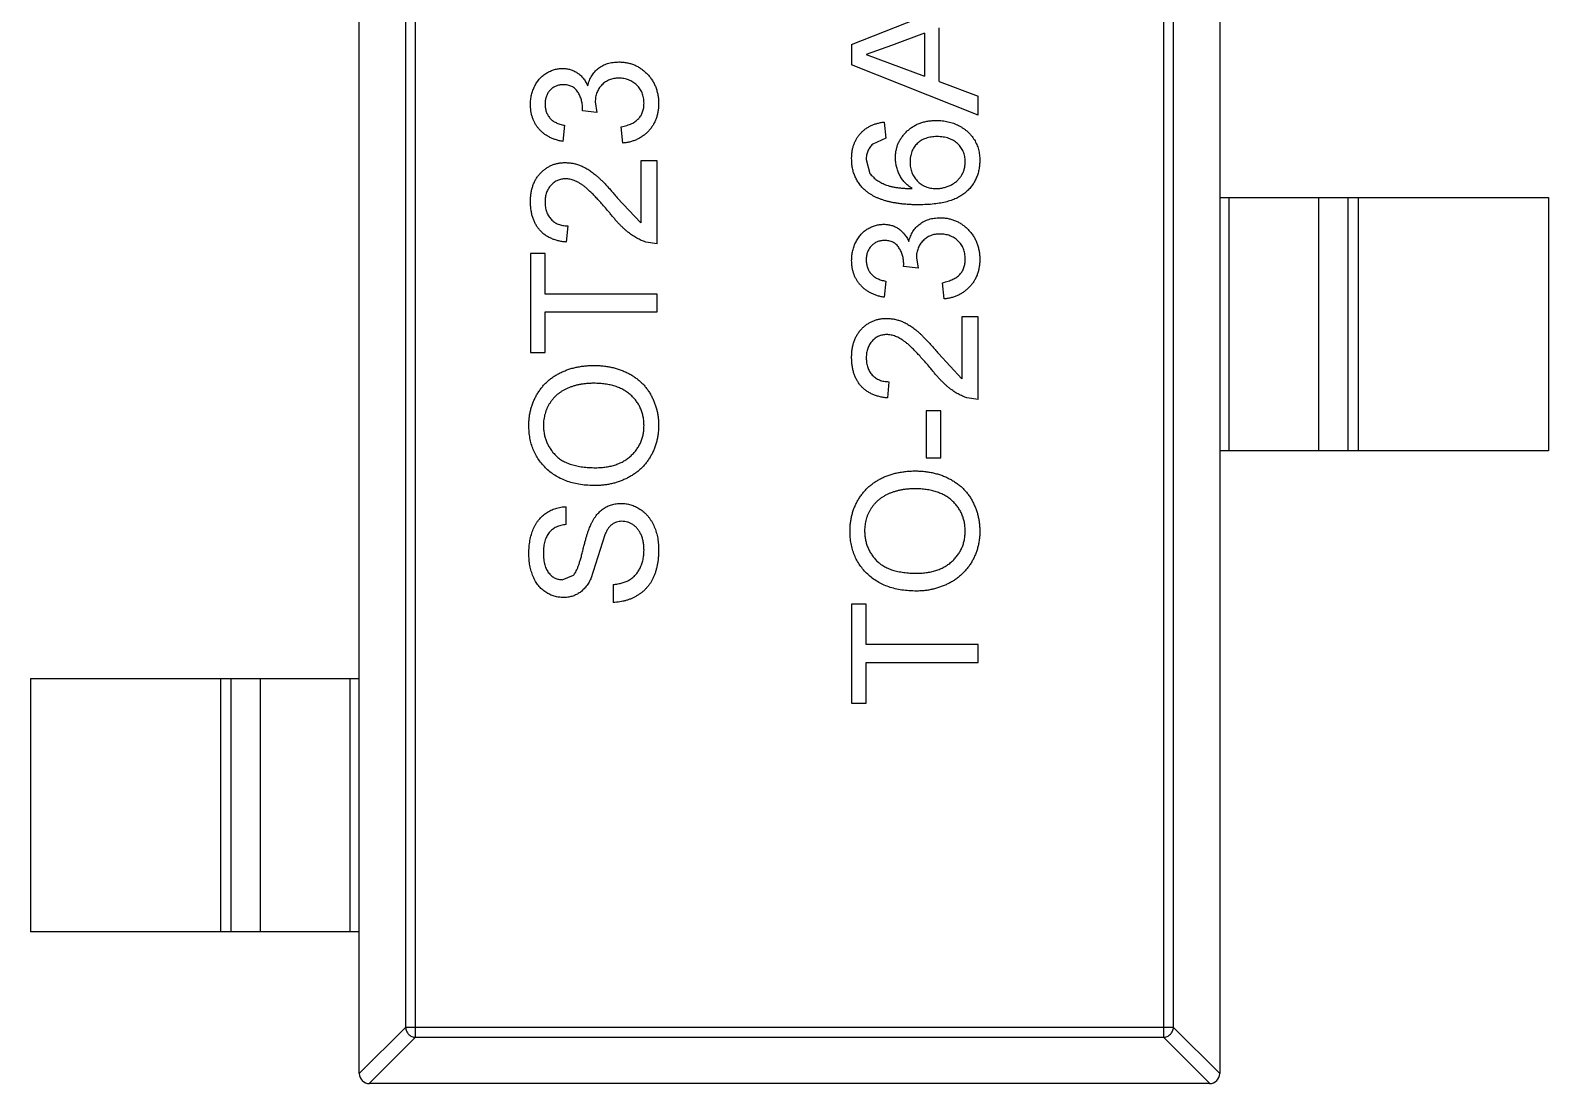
# Model space of a CAD drawing. Header units: inches. Extents: x -13 to 240, y -18 to 126.
# Drawn here: x 175.226 to 178.226, y 41.216 to 43.296 of the extents above; entities that cross this region are included whole.
import ezdxf

# ---------------------------------------------------------------- set-up
doc = ezdxf.new("R2010")
doc.units = ezdxf.units.IN
doc.header["$LTSCALE"] = 1.21
doc.header["$MEASUREMENT"] = 0
doc.layers.get('0').update_dxf_attribs({"linetype": 'CONTINUOUS'})

msp = doc.modelspace()

# ---------------------------------------------------------------- linework, layer by layer
at = {"color": 7, "linetype": 'Continuous'}
for p, q in [((175.8765, 41.2363), (175.8765, 44.1963)), ((177.5765, 44.1963), (177.5765, 41.2363)), ((175.9679, 44.1052), (175.9679, 41.3274)), ((175.9876, 41.3077), (175.9876, 44.1249)), ((177.4654, 44.1249), (177.4654, 41.3077)), ((177.4851, 41.3274), (177.4851, 44.1052)), ((176.8493, 43.2682), (177.0898, 43.3637)), ((176.9935, 43.291), (176.9278, 43.2667)), ((176.9935, 43.291), (176.9935, 43.2057)), ((177.0224, 43.1951), (177.0224, 43.3016)), ((176.8493, 43.2682), (176.8493, 43.2285)), ((176.9278, 43.2667), (176.8781, 43.2484)), ((176.8781, 43.2484), (176.9243, 43.2313)), ((176.9243, 43.2313), (176.9935, 43.2057)), ((177.0993, 43.1292), (176.8493, 43.2285)), ((177.0224, 43.1951), (177.0993, 43.1666)), ((176.3172, 43.1376), (176.3176, 43.1422)), ((176.3427, 43.155), (176.3461, 43.1343)), ((177.0993, 43.1292), (177.0993, 43.1666)), ((176.3461, 43.1343), (176.3172, 43.1376)), ((176.9134, 43.1153), (176.9166, 43.0833)), ((176.282, 43.1089), (176.2788, 43.0769)), ((176.3974, 43.0737), (176.3941, 43.1057)), ((176.9166, 43.0833), (176.8909, 43.0717)), ((176.4326, 43.0384), (176.4326, 42.9161)), ((176.4647, 43.0384), (176.4326, 43.0384)), ((176.4647, 42.875), (176.4647, 43.0384)), ((176.8781, 43.0411), (176.8855, 43.0138)), ((176.3862, 42.9659), (176.4326, 42.9161)), ((177.5765, 42.9663), (178.2265, 42.9663)), ((177.5943, 42.9663), (177.5943, 42.4663)), ((177.7725, 42.4663), (177.7725, 42.9663)), ((177.8305, 42.4663), (177.8305, 42.9663)), ((177.8503, 42.9663), (177.8503, 42.4663)), ((178.2265, 42.9663), (178.2265, 42.4663)), ((176.2884, 42.9102), (176.2852, 42.8782)), ((176.4647, 42.875), (176.4424, 42.8783)), ((176.2147, 42.8557), (176.2147, 42.6602)), ((176.2435, 42.8557), (176.2147, 42.8557)), ((176.2435, 42.7756), (176.2435, 42.8557)), ((176.9773, 42.8473), (176.9807, 42.8266)), ((176.9518, 42.8299), (176.9522, 42.8345)), ((176.9807, 42.8266), (176.9518, 42.8299)), ((176.9166, 42.8012), (176.9134, 42.7692)), ((177.032, 42.766), (177.0288, 42.798)), ((176.4647, 42.7756), (176.2435, 42.7756)), ((176.4647, 42.7403), (176.4647, 42.7756)), ((176.2435, 42.6602), (176.2435, 42.7403)), ((176.2435, 42.7403), (176.4647, 42.7403)), ((177.0672, 42.7307), (177.0672, 42.6084)), ((177.0993, 42.7307), (177.0672, 42.7307)), ((177.0993, 42.5673), (177.0993, 42.7307)), ((176.2147, 42.6602), (176.2435, 42.6602)), ((177.0208, 42.6582), (177.0672, 42.6084)), ((176.923, 42.6025), (176.9198, 42.5705)), ((177.0993, 42.5673), (177.077, 42.5706)), ((176.9967, 42.5448), (176.9967, 42.4519)), ((177.0256, 42.5448), (176.9967, 42.5448)), ((177.0256, 42.4519), (177.0256, 42.5448)), ((176.9967, 42.4519), (177.0256, 42.4519)), ((178.2265, 42.4663), (177.5765, 42.4663)), ((176.2852, 42.3205), (176.2852, 42.3557)), ((176.3616, 42.3002), (176.334, 42.2131)), ((176.2776, 42.2115), (176.2997, 42.2205)), ((176.3781, 42.2019), (176.3781, 42.1666)), ((176.8493, 42.1634), (176.8493, 41.9679)), ((176.8781, 42.1634), (176.8493, 42.1634)), ((176.8781, 42.0833), (176.8781, 42.1634)), ((177.0993, 42.0833), (176.8781, 42.0833)), ((177.0993, 42.048), (177.0993, 42.0833)), ((176.8781, 41.9679), (176.8781, 42.048)), ((176.8781, 42.048), (177.0993, 42.048)), ((175.2265, 42.0163), (175.2265, 41.5163)), ((175.2265, 42.0163), (175.8765, 42.0163)), ((175.6026, 41.5163), (175.6026, 42.0163)), ((175.6224, 42.0163), (175.6224, 41.5163)), ((175.6805, 42.0163), (175.6805, 41.5163)), ((175.8587, 41.5163), (175.8587, 42.0163)), ((176.8493, 41.9679), (176.8781, 41.9679)), ((175.8765, 41.5163), (175.2265, 41.5163)), ((175.8765, 41.236), (175.9679, 41.3274)), ((177.4851, 41.3274), (175.9679, 41.3274)), ((177.4851, 41.3274), (177.5765, 41.236)), ((175.9876, 41.3077), (175.8962, 41.2163)), ((175.9876, 41.3077), (177.4654, 41.3077)), ((177.5568, 41.2163), (177.4654, 41.3077)), ((177.5565, 41.2163), (175.8965, 41.2163))]:
    msp.add_line(p, q, dxfattribs=at)
for centre, start, end in [((175.8965, 41.2363), 180, 270), ((177.5565, 41.2363), 270, 0)]:
    msp.add_arc(centre, 0.02, start, end, dxfattribs=at)
for points, knots in [([(176.3278, 43.187), (176.3282, 43.1888), (176.3291, 43.1923), (176.331, 43.1974), (176.3331, 43.2021), (176.3356, 43.2066), (176.3384, 43.2108), (176.3416, 43.2147), (176.3452, 43.2182), (176.349, 43.2215), (176.3532, 43.2244), (176.3576, 43.2269), (176.3623, 43.2291), (176.3672, 43.2309), (176.3724, 43.2323), (176.3779, 43.2332), (176.3836, 43.2338), (176.3875, 43.2339), (176.3894, 43.2339)], [0, 0, 0, 0, 0.065828, 0.128938, 0.190858, 0.251186, 0.310974, 0.37005, 0.429672, 0.489507, 0.549975, 0.610075, 0.670915, 0.732909, 0.796711, 0.861825, 0.929892, 1, 1, 1, 1]), ([(176.3894, 43.2339), (176.3921, 43.2339), (176.3974, 43.2338), (176.4052, 43.2326), (176.4126, 43.2308), (176.4198, 43.2282), (176.4267, 43.2249), (176.4332, 43.2208), (176.4394, 43.216), (176.4452, 43.2106), (176.4505, 43.2047), (176.4551, 43.1982), (176.4591, 43.1914), (176.4623, 43.1841), (176.4648, 43.1765), (176.4666, 43.1685), (176.4677, 43.1601), (176.4678, 43.1544), (176.4679, 43.1514)], [0, 0, 0, 0, 0.063503, 0.124805, 0.18492, 0.244376, 0.303775, 0.364133, 0.425376, 0.488388, 0.551743, 0.61386, 0.67564, 0.737737, 0.800417, 0.864658, 0.930985, 1, 1, 1, 1]), ([(176.2147, 43.15), (176.2148, 43.1533), (176.215, 43.1597), (176.2166, 43.1691), (176.2193, 43.1781), (176.2231, 43.1866), (176.2277, 43.1945), (176.2332, 43.2015), (176.2395, 43.2075), (176.2466, 43.2124), (176.2541, 43.2162), (176.2619, 43.2191), (176.27, 43.2208), (176.2755, 43.221), (176.2782, 43.2211)], [0, 0, 0, 0, 0.092054, 0.181008, 0.26913, 0.357137, 0.443549, 0.526433, 0.607453, 0.688385, 0.767854, 0.845531, 0.922529, 1, 1, 1, 1]), ([(176.2782, 43.2211), (176.2808, 43.221), (176.2859, 43.2208), (176.2934, 43.2192), (176.3005, 43.2164), (176.3073, 43.2126), (176.3135, 43.2078), (176.319, 43.2018), (176.3239, 43.1949), (176.3265, 43.1897), (176.3278, 43.187)], [0, 0, 0, 0, 0.121951, 0.240787, 0.35855, 0.479066, 0.601519, 0.727551, 0.859932, 1, 1, 1, 1]), ([(176.3892, 43.2019), (176.3875, 43.2018), (176.3843, 43.2018), (176.3795, 43.2012), (176.375, 43.2001), (176.3707, 43.1986), (176.3667, 43.1968), (176.3628, 43.1945), (176.3592, 43.1918), (176.3558, 43.1887), (176.3527, 43.1853), (176.35, 43.1816), (176.3477, 43.1778), (176.3459, 43.1736), (176.3444, 43.1693), (176.3434, 43.1647), (176.3428, 43.1599), (176.3427, 43.1567), (176.3427, 43.155)], [0, 0, 0, 0, 0.067051, 0.13118, 0.193722, 0.254499, 0.314763, 0.375117, 0.436023, 0.498297, 0.560571, 0.621619, 0.681973, 0.742853, 0.804272, 0.867473, 0.932273, 1, 1, 1, 1]), ([(176.439, 43.1526), (176.439, 43.1544), (176.4389, 43.158), (176.4382, 43.1632), (176.4371, 43.1681), (176.4355, 43.1727), (176.4335, 43.1771), (176.431, 43.1812), (176.4281, 43.185), (176.4247, 43.1885), (176.4211, 43.1916), (176.4172, 43.1944), (176.413, 43.1967), (176.4087, 43.1986), (176.4041, 43.2001), (176.3993, 43.2011), (176.3943, 43.2018), (176.3909, 43.2018), (176.3892, 43.2019)], [0, 0, 0, 0, 0.069461, 0.135658, 0.19962, 0.261651, 0.322053, 0.38234, 0.443223, 0.50493, 0.56682, 0.6276, 0.687476, 0.747351, 0.808174, 0.870133, 0.933721, 1, 1, 1, 1]), ([(176.2793, 43.1891), (176.278, 43.189), (176.2755, 43.189), (176.2719, 43.1885), (176.2684, 43.1876), (176.2651, 43.1865), (176.262, 43.185), (176.259, 43.1831), (176.2562, 43.1809), (176.2536, 43.1784), (176.2512, 43.1757), (176.2492, 43.1727), (176.2474, 43.1696), (176.246, 43.1662), (176.2449, 43.1627), (176.2441, 43.159), (176.2436, 43.1551), (176.2435, 43.1524), (176.2435, 43.151)], [0, 0, 0, 0, 0.065093, 0.127304, 0.188122, 0.247131, 0.306077, 0.365678, 0.426103, 0.487841, 0.550317, 0.611805, 0.672737, 0.734883, 0.79768, 0.862475, 0.929775, 1, 1, 1, 1]), ([(176.3176, 43.1422), (176.3175, 43.1451), (176.3172, 43.1509), (176.3154, 43.1593), (176.3125, 43.1673), (176.3091, 43.1735), (176.3058, 43.1781), (176.3029, 43.181), (176.2998, 43.1836), (176.2963, 43.1855), (176.2925, 43.1872), (176.2883, 43.1882), (176.2839, 43.189), (176.2808, 43.189), (176.2793, 43.1891)], [0, 0, 0, 0, 0.129789, 0.254605, 0.378435, 0.50292, 0.565018, 0.624848, 0.683448, 0.742765, 0.802757, 0.86522, 0.930779, 1, 1, 1, 1]), ([(176.2788, 43.0769), (176.2763, 43.0774), (176.2714, 43.0784), (176.2644, 43.0804), (176.2578, 43.0828), (176.2517, 43.0857), (176.2459, 43.089), (176.2407, 43.0928), (176.2358, 43.097), (176.2314, 43.1017), (176.2274, 43.1066), (176.224, 43.112), (176.2211, 43.1176), (176.2188, 43.1235), (176.2169, 43.1297), (176.2156, 43.1362), (176.2148, 43.143), (176.2147, 43.1476), (176.2147, 43.15)], [0, 0, 0, 0, 0.071036, 0.139343, 0.204958, 0.268332, 0.330129, 0.390664, 0.450861, 0.510587, 0.570374, 0.629455, 0.687994, 0.747581, 0.807839, 0.870034, 0.93381, 1, 1, 1, 1]), ([(176.2435, 43.151), (176.2436, 43.1483), (176.2438, 43.1431), (176.2457, 43.1357), (176.2487, 43.129), (176.2523, 43.124), (176.2556, 43.1205), (176.2585, 43.1181), (176.2617, 43.1159), (176.2652, 43.114), (176.2689, 43.1124), (176.273, 43.1109), (176.2774, 43.1098), (176.2804, 43.1092), (176.282, 43.1089)], [0, 0, 0, 0, 0.127797, 0.246795, 0.362284, 0.477652, 0.536237, 0.59559, 0.656344, 0.719085, 0.784349, 0.852876, 0.924551, 1, 1, 1, 1]), ([(176.3941, 43.1057), (176.3961, 43.1062), (176.3998, 43.107), (176.4051, 43.1086), (176.4101, 43.1103), (176.4146, 43.1123), (176.4187, 43.1144), (176.4224, 43.1168), (176.4256, 43.1193), (176.4285, 43.1221), (176.431, 43.1251), (176.4332, 43.1283), (176.435, 43.1318), (176.4364, 43.1355), (176.4376, 43.1394), (176.4384, 43.1436), (176.4389, 43.148), (176.439, 43.151), (176.439, 43.1526)], [0, 0, 0, 0, 0.082566, 0.15976, 0.233155, 0.301356, 0.365752, 0.426437, 0.484185, 0.539549, 0.593156, 0.647048, 0.701446, 0.757, 0.81384, 0.873058, 0.934963, 1, 1, 1, 1]), ([(176.4679, 43.1514), (176.4678, 43.1488), (176.4677, 43.1437), (176.4667, 43.1361), (176.4653, 43.1288), (176.463, 43.122), (176.4603, 43.1154), (176.4569, 43.1092), (176.4529, 43.1034), (176.4483, 43.0979), (176.4432, 43.0929), (176.4378, 43.0884), (176.4319, 43.0845), (176.4257, 43.0811), (176.4191, 43.0784), (176.4122, 43.0762), (176.4049, 43.0746), (176.3999, 43.074), (176.3974, 43.0737)], [0, 0, 0, 0, 0.067794, 0.133464, 0.196934, 0.258481, 0.319787, 0.380431, 0.44099, 0.502867, 0.564806, 0.625526, 0.685604, 0.746041, 0.807347, 0.869717, 0.93379, 1, 1, 1, 1]), ([(176.8493, 43.0432), (176.8493, 43.0456), (176.8494, 43.0504), (176.8502, 43.0574), (176.8516, 43.0641), (176.8534, 43.0705), (176.8558, 43.0764), (176.8587, 43.0821), (176.8622, 43.0875), (176.8662, 43.0924), (176.8707, 43.097), (176.8756, 43.1011), (176.8809, 43.1047), (176.8866, 43.1078), (176.8927, 43.1104), (176.8992, 43.1126), (176.9061, 43.1143), (176.9109, 43.115), (176.9134, 43.1153)], [0, 0, 0, 0, 0.068499, 0.134572, 0.198208, 0.259784, 0.319951, 0.379508, 0.438814, 0.498497, 0.558182, 0.617438, 0.677522, 0.737959, 0.80033, 0.86409, 0.930622, 1, 1, 1, 1]), ([(176.9358, 43.0447), (176.9359, 43.0472), (176.936, 43.0521), (176.9371, 43.0594), (176.9389, 43.0664), (176.9413, 43.0732), (176.9446, 43.0796), (176.9485, 43.0857), (176.9531, 43.0915), (176.9584, 43.0971), (176.9642, 43.1021), (176.9705, 43.1066), (176.9772, 43.1103), (176.9844, 43.1133), (176.9919, 43.1156), (176.9999, 43.1173), (177.0083, 43.1183), (177.014, 43.1185), (177.0169, 43.1185)], [0, 0, 0, 0, 0.061347, 0.121203, 0.179863, 0.238152, 0.296252, 0.35519, 0.415676, 0.478379, 0.541524, 0.603977, 0.666513, 0.729491, 0.79371, 0.859736, 0.928449, 1, 1, 1, 1]), ([(177.0169, 43.1185), (177.0208, 43.1184), (177.0284, 43.1182), (177.0397, 43.1162), (177.0505, 43.113), (177.0591, 43.1092), (177.0656, 43.1057), (177.0702, 43.1027), (177.0745, 43.0996), (177.0786, 43.0962), (177.0823, 43.0925), (177.0858, 43.0887), (177.0889, 43.0845), (177.0918, 43.0802), (177.0943, 43.0756), (177.0965, 43.0709), (177.0984, 43.0661), (177.0998, 43.061), (177.101, 43.0559), (177.1019, 43.0506), (177.1024, 43.0451), (177.1025, 43.0414), (177.1025, 43.0395)], [0, 0, 0, 0, 0.088899, 0.17544, 0.261633, 0.34801, 0.390819, 0.432814, 0.473776, 0.514166, 0.554107, 0.594121, 0.63362, 0.673585, 0.71348, 0.75336, 0.792891, 0.833007, 0.873643, 0.914893, 0.95695, 1, 1, 1, 1]), ([(177.0179, 43.0865), (177.0159, 43.0865), (177.012, 43.0864), (177.0063, 43.0857), (177.0009, 43.0847), (176.9958, 43.0832), (176.9911, 43.0813), (176.9867, 43.0789), (176.9826, 43.0762), (176.9789, 43.0729), (176.9755, 43.0694), (176.9726, 43.0655), (176.9701, 43.0613), (176.9681, 43.0568), (176.9666, 43.052), (176.9655, 43.0469), (176.9647, 43.0414), (176.9647, 43.0377), (176.9647, 43.0358)], [0, 0, 0, 0, 0.072229, 0.141252, 0.207439, 0.270245, 0.331238, 0.391254, 0.450152, 0.509008, 0.567734, 0.625726, 0.683708, 0.742407, 0.803094, 0.865865, 0.931379, 1, 1, 1, 1]), ([(177.0736, 43.0371), (177.0736, 43.0389), (177.0735, 43.0423), (177.0728, 43.0475), (177.0716, 43.0523), (177.07, 43.057), (177.0679, 43.0613), (177.0653, 43.0654), (177.0622, 43.0692), (177.0587, 43.0728), (177.0548, 43.076), (177.0505, 43.0788), (177.0459, 43.0813), (177.041, 43.0831), (177.0357, 43.0846), (177.0301, 43.0857), (177.0241, 43.0864), (177.02, 43.0865), (177.0179, 43.0865)], [0, 0, 0, 0, 0.063965, 0.124854, 0.184383, 0.242748, 0.2999, 0.357059, 0.415719, 0.475258, 0.535508, 0.596291, 0.657728, 0.721052, 0.786261, 0.853834, 0.925318, 1, 1, 1, 1]), ([(176.8909, 43.0717), (176.8899, 43.0707), (176.8879, 43.0686), (176.8853, 43.0652), (176.8831, 43.0616), (176.8813, 43.0579), (176.8798, 43.0539), (176.8788, 43.0498), (176.8782, 43.0455), (176.8782, 43.0426), (176.8781, 43.0411)], [0, 0, 0, 0, 0.128545, 0.252818, 0.375212, 0.497113, 0.618546, 0.742222, 0.869458, 1, 1, 1, 1]), ([(176.2147, 42.9583), (176.2147, 42.9612), (176.2148, 42.9668), (176.2158, 42.975), (176.2173, 42.9828), (176.2195, 42.9901), (176.2223, 42.9969), (176.2257, 43.0033), (176.2297, 43.0092), (176.2344, 43.0145), (176.2395, 43.0194), (176.2449, 43.0236), (176.2506, 43.0272), (176.2566, 43.0302), (176.263, 43.0324), (176.2696, 43.034), (176.2765, 43.0351), (176.2813, 43.0352), (176.2837, 43.0352)], [0, 0, 0, 0, 0.074712, 0.145539, 0.213339, 0.278615, 0.342094, 0.40389, 0.465063, 0.526577, 0.587328, 0.64638, 0.704345, 0.761672, 0.819418, 0.878039, 0.937796, 1, 1, 1, 1]), ([(176.2837, 43.0352), (176.2861, 43.0351), (176.2911, 43.035), (176.2985, 43.0339), (176.3058, 43.0321), (176.3132, 43.0296), (176.3205, 43.0263), (176.328, 43.0221), (176.3357, 43.0169), (176.3422, 43.0118), (176.3477, 43.0071), (176.3522, 43.003), (176.357, 42.9982), (176.3622, 42.9929), (176.3677, 42.987), (176.3736, 42.9805), (176.3798, 42.9734), (176.3841, 42.9684), (176.3862, 42.9659)], [0, 0, 0, 0, 0.057945, 0.116018, 0.174826, 0.234683, 0.296827, 0.364061, 0.436192, 0.51426, 0.556976, 0.604856, 0.657675, 0.715751, 0.77884, 0.847501, 0.921228, 1, 1, 1, 1]), ([(176.8777, 42.9791), (176.8754, 42.9811), (176.8709, 42.9851), (176.8651, 42.9919), (176.8602, 42.9992), (176.8562, 43.007), (176.8531, 43.0153), (176.8508, 43.0241), (176.8495, 43.0335), (176.8494, 43.0399), (176.8493, 43.0432)], [0, 0, 0, 0, 0.125625, 0.247619, 0.368528, 0.488104, 0.609878, 0.735382, 0.864448, 1, 1, 1, 1]), ([(176.9688, 42.9839), (176.9661, 42.9858), (176.9609, 42.9895), (176.9541, 42.996), (176.9484, 43.0032), (176.9438, 43.0109), (176.9402, 43.019), (176.9377, 43.0274), (176.9361, 43.036), (176.9359, 43.0418), (176.9358, 43.0447)], [0, 0, 0, 0, 0.13549, 0.265229, 0.390778, 0.51542, 0.638317, 0.759642, 0.878902, 1, 1, 1, 1]), ([(176.9647, 43.0358), (176.9647, 43.034), (176.9647, 43.0305), (176.9655, 43.0254), (176.9666, 43.0205), (176.9681, 43.0158), (176.9702, 43.0112), (176.9726, 43.0069), (176.9756, 43.0028), (176.9789, 42.999), (176.9825, 42.9954), (176.9865, 42.9923), (176.9908, 42.9898), (176.9954, 42.9876), (177.0002, 42.9859), (177.0053, 42.9848), (177.0107, 42.9841), (177.0144, 42.984), (177.0163, 42.9839)], [0, 0, 0, 0, 0.064812, 0.127718, 0.189086, 0.249562, 0.309738, 0.370215, 0.431085, 0.493911, 0.55657, 0.617553, 0.678119, 0.739063, 0.801665, 0.864956, 0.93089, 1, 1, 1, 1]), ([(177.1025, 43.0395), (177.1024, 43.0364), (177.1022, 43.0302), (177.1009, 43.0211), (177.0987, 43.0125), (177.0956, 43.0043), (177.0917, 42.9966), (177.0868, 42.9893), (177.0811, 42.9825), (177.0745, 42.9761), (177.0669, 42.9703), (177.0581, 42.9654), (177.0482, 42.9612), (177.0372, 42.9577), (177.025, 42.9551), (177.0117, 42.9533), (176.9974, 42.9521), (176.9874, 42.952), (176.9822, 42.9519)], [0, 0, 0, 0, 0.056157, 0.110133, 0.162537, 0.213912, 0.265146, 0.31651, 0.369179, 0.423123, 0.479276, 0.538691, 0.601978, 0.670125, 0.74365, 0.82281, 0.908261, 1, 1, 1, 1]), ([(177.0163, 42.9839), (177.0188, 42.984), (177.0238, 42.9842), (177.0312, 42.9856), (177.0384, 42.9878), (177.0454, 42.9908), (177.0518, 42.9945), (177.0576, 42.999), (177.0625, 43.004), (177.0666, 43.0097), (177.0697, 43.0159), (177.072, 43.0225), (177.0734, 43.0296), (177.0736, 43.0346), (177.0736, 43.0371)], [0, 0, 0, 0, 0.086177, 0.171222, 0.257573, 0.34515, 0.431508, 0.513644, 0.593539, 0.672806, 0.752058, 0.831493, 0.913823, 1, 1, 1, 1]), ([(176.284, 43.0032), (176.2826, 43.0031), (176.2798, 43.0031), (176.2758, 43.0024), (176.2719, 43.0015), (176.2682, 43.0001), (176.2647, 42.9983), (176.2613, 42.9961), (176.2581, 42.9935), (176.2552, 42.9906), (176.2524, 42.9873), (176.2501, 42.9837), (176.248, 42.98), (176.2463, 42.976), (176.2451, 42.9717), (176.2442, 42.9672), (176.2436, 42.9625), (176.2435, 42.9592), (176.2435, 42.9576)], [0, 0, 0, 0, 0.061762, 0.121174, 0.179421, 0.236843, 0.294322, 0.353191, 0.412721, 0.474522, 0.537057, 0.599591, 0.662367, 0.725246, 0.790316, 0.857724, 0.927232, 1, 1, 1, 1]), ([(176.3712, 42.936), (176.3685, 42.9392), (176.3632, 42.9454), (176.3555, 42.9541), (176.3483, 42.9621), (176.3416, 42.9692), (176.3353, 42.9755), (176.3295, 42.9809), (176.3243, 42.9856), (176.3194, 42.9895), (176.3148, 42.9928), (176.3103, 42.9956), (176.3058, 42.9979), (176.3014, 42.9998), (176.297, 43.0013), (176.2926, 43.0024), (176.2883, 43.0031), (176.2854, 43.0031), (176.284, 43.0032)], [0, 0, 0, 0, 0.11141, 0.214526, 0.309417, 0.396087, 0.474284, 0.544374, 0.60642, 0.660582, 0.709794, 0.756451, 0.800767, 0.843168, 0.884295, 0.923885, 0.962359, 1, 1, 1, 1]), ([(176.8855, 43.0138), (176.8873, 43.0117), (176.8908, 43.0074), (176.8974, 43.0018), (176.905, 42.9968), (176.9122, 42.9931), (176.9186, 42.9905), (176.924, 42.9888), (176.9301, 42.9874), (176.9367, 42.9862), (176.9439, 42.9853), (176.9517, 42.9845), (176.96, 42.9841), (176.9658, 42.984), (176.9688, 42.9839)], [0, 0, 0, 0, 0.088609, 0.181893, 0.280787, 0.38702, 0.444107, 0.506454, 0.574396, 0.647656, 0.726426, 0.811458, 0.90278, 1, 1, 1, 1]), ([(176.9822, 42.9519), (176.9793, 42.9519), (176.9735, 42.9519), (176.965, 42.9523), (176.9567, 42.9528), (176.9488, 42.9535), (176.9412, 42.9545), (176.9339, 42.9557), (176.9269, 42.957), (176.9202, 42.9586), (176.9138, 42.9604), (176.9077, 42.9625), (176.9019, 42.9647), (176.8965, 42.9671), (176.8913, 42.9698), (176.8865, 42.9727), (176.8819, 42.9757), (176.8791, 42.978), (176.8777, 42.9791)], [0, 0, 0, 0, 0.080034, 0.157854, 0.232564, 0.304731, 0.374384, 0.441663, 0.506048, 0.568692, 0.628715, 0.687238, 0.743227, 0.797567, 0.850239, 0.901629, 0.951067, 1, 1, 1, 1]), ([(176.2852, 42.8782), (176.2824, 42.8785), (176.2769, 42.8791), (176.2691, 42.8807), (176.2618, 42.8829), (176.2549, 42.8856), (176.2486, 42.889), (176.2427, 42.8927), (176.2374, 42.8972), (176.2326, 42.9021), (176.2284, 42.9076), (176.2247, 42.9135), (176.2216, 42.9199), (176.219, 42.9267), (176.2171, 42.934), (176.2157, 42.9417), (176.2148, 42.9498), (176.2147, 42.9554), (176.2147, 42.9583)], [0, 0, 0, 0, 0.070675, 0.137493, 0.201473, 0.262869, 0.32255, 0.380737, 0.43822, 0.495487, 0.553484, 0.611346, 0.670644, 0.731587, 0.794183, 0.859445, 0.928208, 1, 1, 1, 1]), ([(176.2435, 42.9576), (176.2435, 42.9559), (176.2436, 42.9525), (176.2442, 42.9475), (176.2451, 42.9428), (176.2464, 42.9383), (176.2481, 42.9341), (176.2502, 42.9302), (176.2525, 42.9265), (176.2554, 42.9232), (176.2585, 42.9202), (176.2619, 42.9175), (176.2656, 42.9153), (176.2696, 42.9135), (176.2739, 42.912), (176.2785, 42.911), (176.2833, 42.9104), (176.2867, 42.9103), (176.2884, 42.9102)], [0, 0, 0, 0, 0.070696, 0.138358, 0.20337, 0.2657, 0.327256, 0.386512, 0.445858, 0.505173, 0.56378, 0.622343, 0.680824, 0.739795, 0.800801, 0.864239, 0.930631, 1, 1, 1, 1]), ([(176.4424, 42.8783), (176.4395, 42.8794), (176.4335, 42.8815), (176.4249, 42.8859), (176.4164, 42.8911), (176.4094, 42.8961), (176.4038, 42.9007), (176.3995, 42.9045), (176.395, 42.9088), (176.3905, 42.9134), (176.3858, 42.9185), (176.381, 42.9239), (176.3761, 42.9298), (176.3728, 42.9339), (176.3712, 42.936)], [0, 0, 0, 0, 0.100388, 0.204407, 0.310686, 0.422157, 0.480685, 0.543238, 0.6095, 0.679555, 0.753841, 0.831641, 0.913813, 1, 1, 1, 1]), ([(176.8493, 42.8423), (176.8494, 42.8456), (176.8496, 42.852), (176.8512, 42.8614), (176.854, 42.8704), (176.8577, 42.8789), (176.8623, 42.8868), (176.8678, 42.8938), (176.8741, 42.8998), (176.8812, 42.9047), (176.8887, 42.9085), (176.8965, 42.9114), (176.9046, 42.9131), (176.9101, 42.9133), (176.9128, 42.9134)], [0, 0, 0, 0, 0.092054, 0.181008, 0.26913, 0.357137, 0.443549, 0.526433, 0.607453, 0.688385, 0.767854, 0.845531, 0.922529, 1, 1, 1, 1]), ([(176.9128, 42.9134), (176.9154, 42.9133), (176.9205, 42.9131), (176.928, 42.9115), (176.9351, 42.9087), (176.9419, 42.905), (176.9481, 42.9001), (176.9536, 42.8941), (176.9585, 42.8872), (176.9611, 42.882), (176.9624, 42.8793)], [0, 0, 0, 0, 0.121951, 0.240787, 0.35855, 0.479066, 0.601519, 0.727551, 0.859932, 1, 1, 1, 1]), ([(176.9624, 42.8793), (176.9629, 42.8811), (176.9637, 42.8846), (176.9656, 42.8897), (176.9677, 42.8944), (176.9702, 42.8989), (176.9731, 42.9031), (176.9762, 42.907), (176.9798, 42.9105), (176.9837, 42.9138), (176.9878, 42.9167), (176.9922, 42.9192), (176.9969, 42.9214), (177.0018, 42.9232), (177.0071, 42.9246), (177.0125, 42.9255), (177.0182, 42.9261), (177.0221, 42.9262), (177.0241, 42.9262)], [0, 0, 0, 0, 0.065828, 0.128938, 0.190858, 0.251186, 0.310974, 0.37005, 0.429672, 0.489507, 0.549975, 0.610075, 0.670915, 0.732909, 0.796711, 0.861825, 0.929892, 1, 1, 1, 1]), ([(177.0241, 42.9262), (177.0267, 42.9262), (177.032, 42.9261), (177.0398, 42.9249), (177.0473, 42.9231), (177.0544, 42.9205), (177.0613, 42.9172), (177.0678, 42.9131), (177.074, 42.9084), (177.0798, 42.9029), (177.0851, 42.897), (177.0898, 42.8905), (177.0937, 42.8837), (177.0969, 42.8764), (177.0994, 42.8688), (177.1012, 42.8608), (177.1023, 42.8524), (177.1024, 42.8467), (177.1025, 42.8438)], [0, 0, 0, 0, 0.063503, 0.124805, 0.18492, 0.244376, 0.303775, 0.364133, 0.425376, 0.488388, 0.551743, 0.61386, 0.67564, 0.737737, 0.800417, 0.864658, 0.930985, 1, 1, 1, 1]), ([(176.9139, 42.8814), (176.9126, 42.8813), (176.9101, 42.8813), (176.9065, 42.8808), (176.903, 42.8799), (176.8997, 42.8788), (176.8966, 42.8773), (176.8937, 42.8754), (176.8908, 42.8732), (176.8882, 42.8707), (176.8858, 42.868), (176.8838, 42.865), (176.882, 42.8619), (176.8806, 42.8585), (176.8795, 42.855), (176.8787, 42.8513), (176.8782, 42.8474), (176.8781, 42.8447), (176.8781, 42.8433)], [0, 0, 0, 0, 0.065093, 0.127304, 0.188122, 0.247131, 0.306077, 0.365678, 0.426103, 0.487841, 0.550317, 0.611805, 0.672737, 0.734883, 0.79768, 0.862475, 0.929775, 1, 1, 1, 1]), ([(176.9522, 42.8345), (176.9521, 42.8374), (176.9519, 42.8432), (176.95, 42.8517), (176.9471, 42.8596), (176.9437, 42.8658), (176.9404, 42.8704), (176.9375, 42.8733), (176.9344, 42.8759), (176.9309, 42.8778), (176.9271, 42.8795), (176.9229, 42.8805), (176.9185, 42.8813), (176.9155, 42.8813), (176.9139, 42.8814)], [0, 0, 0, 0, 0.129789, 0.254605, 0.378435, 0.50292, 0.565018, 0.624848, 0.683448, 0.742765, 0.802757, 0.86522, 0.930779, 1, 1, 1, 1]), ([(177.0238, 42.8942), (177.0222, 42.8941), (177.0189, 42.8941), (177.0142, 42.8935), (177.0097, 42.8924), (177.0054, 42.891), (177.0013, 42.8891), (176.9974, 42.8868), (176.9938, 42.8841), (176.9904, 42.881), (176.9873, 42.8776), (176.9846, 42.874), (176.9824, 42.8701), (176.9805, 42.866), (176.979, 42.8616), (176.978, 42.8571), (176.9774, 42.8523), (176.9773, 42.849), (176.9773, 42.8473)], [0, 0, 0, 0, 0.067051, 0.13118, 0.193722, 0.254499, 0.314763, 0.375117, 0.436023, 0.498297, 0.560571, 0.621619, 0.681973, 0.742853, 0.804272, 0.867473, 0.932273, 1, 1, 1, 1]), ([(177.0736, 42.8449), (177.0736, 42.8467), (177.0736, 42.8503), (177.0728, 42.8555), (177.0718, 42.8604), (177.0701, 42.865), (177.0681, 42.8694), (177.0656, 42.8735), (177.0627, 42.8773), (177.0594, 42.8808), (177.0557, 42.8839), (177.0518, 42.8867), (177.0476, 42.889), (177.0433, 42.8909), (177.0387, 42.8924), (177.0339, 42.8934), (177.0289, 42.8941), (177.0255, 42.8942), (177.0238, 42.8942)], [0, 0, 0, 0, 0.069461, 0.135658, 0.19962, 0.261651, 0.322053, 0.38234, 0.443223, 0.50493, 0.56682, 0.6276, 0.687476, 0.747351, 0.808174, 0.870133, 0.933721, 1, 1, 1, 1]), ([(176.9134, 42.7692), (176.9109, 42.7697), (176.906, 42.7707), (176.899, 42.7727), (176.8924, 42.7751), (176.8863, 42.7781), (176.8806, 42.7813), (176.8753, 42.7851), (176.8704, 42.7893), (176.866, 42.794), (176.862, 42.799), (176.8586, 42.8043), (176.8557, 42.8099), (176.8534, 42.8158), (176.8515, 42.822), (176.8502, 42.8285), (176.8494, 42.8353), (176.8493, 42.8399), (176.8493, 42.8423)], [0, 0, 0, 0, 0.071036, 0.139343, 0.204958, 0.268332, 0.330129, 0.390664, 0.450861, 0.510587, 0.570374, 0.629455, 0.687994, 0.747581, 0.807839, 0.870034, 0.93381, 1, 1, 1, 1]), ([(176.8781, 42.8433), (176.8782, 42.8406), (176.8784, 42.8354), (176.8803, 42.828), (176.8833, 42.8213), (176.8869, 42.8163), (176.8903, 42.8128), (176.8931, 42.8104), (176.8963, 42.8082), (176.8998, 42.8063), (176.9036, 42.8047), (176.9076, 42.8032), (176.912, 42.8021), (176.915, 42.8015), (176.9166, 42.8012)], [0, 0, 0, 0, 0.127797, 0.246795, 0.362284, 0.477652, 0.536237, 0.59559, 0.656344, 0.719085, 0.784349, 0.852876, 0.924551, 1, 1, 1, 1]), ([(177.0288, 42.798), (177.0307, 42.7985), (177.0344, 42.7993), (177.0398, 42.8009), (177.0447, 42.8026), (177.0492, 42.8046), (177.0533, 42.8067), (177.057, 42.8091), (177.0603, 42.8116), (177.0631, 42.8144), (177.0656, 42.8174), (177.0678, 42.8206), (177.0696, 42.8241), (177.071, 42.8278), (177.0722, 42.8317), (177.0731, 42.8359), (177.0736, 42.8403), (177.0736, 42.8434), (177.0736, 42.8449)], [0, 0, 0, 0, 0.082566, 0.15976, 0.233155, 0.301356, 0.365752, 0.426437, 0.484185, 0.539549, 0.593156, 0.647048, 0.701446, 0.757, 0.81384, 0.873058, 0.934963, 1, 1, 1, 1]), ([(177.1025, 42.8438), (177.1024, 42.8411), (177.1023, 42.836), (177.1013, 42.8284), (177.0999, 42.8212), (177.0977, 42.8143), (177.095, 42.8077), (177.0915, 42.8015), (177.0875, 42.7957), (177.0829, 42.7902), (177.0779, 42.7852), (177.0724, 42.7807), (177.0665, 42.7768), (177.0603, 42.7734), (177.0538, 42.7707), (177.0468, 42.7685), (177.0395, 42.7669), (177.0345, 42.7663), (177.032, 42.766)], [0, 0, 0, 0, 0.067794, 0.133464, 0.196934, 0.258481, 0.319787, 0.380431, 0.44099, 0.502867, 0.564806, 0.625526, 0.685604, 0.746041, 0.807347, 0.869717, 0.93379, 1, 1, 1, 1]), ([(176.8493, 42.6506), (176.8493, 42.6535), (176.8494, 42.6591), (176.8504, 42.6673), (176.8519, 42.6751), (176.8541, 42.6824), (176.8569, 42.6892), (176.8603, 42.6956), (176.8643, 42.7015), (176.869, 42.7068), (176.8741, 42.7117), (176.8795, 42.7159), (176.8853, 42.7195), (176.8913, 42.7225), (176.8976, 42.7247), (176.9042, 42.7263), (176.9112, 42.7274), (176.9159, 42.7275), (176.9183, 42.7275)], [0, 0, 0, 0, 0.074712, 0.145539, 0.213339, 0.278615, 0.342094, 0.40389, 0.465063, 0.526577, 0.587328, 0.64638, 0.704345, 0.761672, 0.819418, 0.878039, 0.937796, 1, 1, 1, 1]), ([(176.9183, 42.7275), (176.9208, 42.7275), (176.9257, 42.7273), (176.9331, 42.7262), (176.9404, 42.7244), (176.9478, 42.722), (176.9551, 42.7186), (176.9627, 42.7144), (176.9703, 42.7092), (176.9769, 42.7041), (176.9823, 42.6995), (176.9868, 42.6953), (176.9916, 42.6905), (176.9968, 42.6852), (177.0023, 42.6793), (177.0083, 42.6728), (177.0144, 42.6657), (177.0187, 42.6607), (177.0208, 42.6582)], [0, 0, 0, 0, 0.057945, 0.116018, 0.174826, 0.234683, 0.296827, 0.364061, 0.436192, 0.51426, 0.556976, 0.604856, 0.657675, 0.715751, 0.77884, 0.847501, 0.921228, 1, 1, 1, 1]), ([(176.9186, 42.6955), (176.9172, 42.6954), (176.9144, 42.6954), (176.9104, 42.6947), (176.9065, 42.6938), (176.9028, 42.6924), (176.8993, 42.6906), (176.896, 42.6884), (176.8928, 42.6858), (176.8898, 42.6829), (176.887, 42.6797), (176.8847, 42.6761), (176.8826, 42.6723), (176.8809, 42.6683), (176.8797, 42.664), (176.8788, 42.6595), (176.8782, 42.6548), (176.8782, 42.6516), (176.8781, 42.6499)], [0, 0, 0, 0, 0.061762, 0.121174, 0.179421, 0.236843, 0.294322, 0.353191, 0.412721, 0.474522, 0.537057, 0.599591, 0.662367, 0.725246, 0.790316, 0.857724, 0.927232, 1, 1, 1, 1]), ([(177.0058, 42.6283), (177.0031, 42.6315), (176.9979, 42.6377), (176.9901, 42.6464), (176.9829, 42.6544), (176.9762, 42.6615), (176.9699, 42.6678), (176.9642, 42.6733), (176.9589, 42.678), (176.954, 42.6818), (176.9494, 42.6851), (176.9449, 42.6879), (176.9404, 42.6902), (176.936, 42.6921), (176.9316, 42.6936), (176.9272, 42.6947), (176.9229, 42.6954), (176.92, 42.6954), (176.9186, 42.6955)], [0, 0, 0, 0, 0.11141, 0.214526, 0.309417, 0.396087, 0.474284, 0.544374, 0.60642, 0.660582, 0.709794, 0.756451, 0.800767, 0.843168, 0.884295, 0.923885, 0.962359, 1, 1, 1, 1]), ([(176.2115, 42.5161), (176.2115, 42.519), (176.2116, 42.5246), (176.2123, 42.5328), (176.2137, 42.5409), (176.2155, 42.5488), (176.2178, 42.5564), (176.2206, 42.5639), (176.224, 42.5711), (176.2278, 42.5781), (176.2321, 42.5848), (176.2368, 42.591), (176.2419, 42.5969), (176.2474, 42.6025), (176.2534, 42.6075), (176.2597, 42.6121), (176.2665, 42.6164), (176.2736, 42.6202), (176.281, 42.6236), (176.2888, 42.6265), (176.2967, 42.629), (176.3049, 42.6311), (176.3134, 42.6326), (176.322, 42.6338), (176.331, 42.6344), (176.337, 42.6345), (176.3401, 42.6346)], [0, 0, 0, 0, 0.043099, 0.085587, 0.126908, 0.167967, 0.20845, 0.249025, 0.289281, 0.33001, 0.370598, 0.410466, 0.450033, 0.489688, 0.529116, 0.569037, 0.609703, 0.650759, 0.692509, 0.734219, 0.776707, 0.819552, 0.863351, 0.907839, 0.953334, 1, 1, 1, 1]), ([(176.3401, 42.6346), (176.3432, 42.6345), (176.3493, 42.6344), (176.3584, 42.6337), (176.3672, 42.6325), (176.3757, 42.6309), (176.3841, 42.6287), (176.3922, 42.6261), (176.4, 42.623), (176.4075, 42.6194), (176.4147, 42.6155), (176.4215, 42.611), (176.4278, 42.6062), (176.4337, 42.6011), (176.4391, 42.5954), (176.4441, 42.5894), (176.4486, 42.583), (176.4527, 42.5762), (176.4562, 42.5692), (176.4593, 42.562), (176.462, 42.5547), (176.4641, 42.5472), (176.4658, 42.5396), (176.467, 42.5318), (176.4677, 42.524), (176.4678, 42.5187), (176.4679, 42.516)], [0, 0, 0, 0, 0.04756, 0.093962, 0.139112, 0.183626, 0.227457, 0.270703, 0.313611, 0.35626, 0.398366, 0.439557, 0.480045, 0.519888, 0.559658, 0.599421, 0.639208, 0.679668, 0.72002, 0.759859, 0.79956, 0.839199, 0.878956, 0.918794, 0.959083, 1, 1, 1, 1]), ([(176.9198, 42.5705), (176.917, 42.5708), (176.9116, 42.5714), (176.9037, 42.573), (176.8964, 42.5753), (176.8895, 42.5779), (176.8832, 42.5813), (176.8773, 42.5851), (176.872, 42.5895), (176.8672, 42.5944), (176.863, 42.5999), (176.8593, 42.6058), (176.8562, 42.6122), (176.8536, 42.619), (176.8517, 42.6263), (176.8503, 42.634), (176.8495, 42.6421), (176.8493, 42.6477), (176.8493, 42.6506)], [0, 0, 0, 0, 0.070675, 0.137493, 0.201473, 0.262869, 0.32255, 0.380737, 0.43822, 0.495487, 0.553484, 0.611346, 0.670644, 0.731587, 0.794183, 0.859445, 0.928208, 1, 1, 1, 1]), ([(176.8781, 42.6499), (176.8782, 42.6482), (176.8782, 42.6448), (176.8788, 42.6398), (176.8797, 42.6351), (176.881, 42.6306), (176.8827, 42.6264), (176.8848, 42.6225), (176.8872, 42.6188), (176.89, 42.6155), (176.8931, 42.6125), (176.8965, 42.6098), (176.9002, 42.6076), (176.9042, 42.6058), (176.9085, 42.6043), (176.9131, 42.6033), (176.918, 42.6027), (176.9213, 42.6026), (176.923, 42.6025)], [0, 0, 0, 0, 0.070696, 0.138358, 0.20337, 0.2657, 0.327256, 0.386512, 0.445858, 0.505173, 0.56378, 0.622343, 0.680824, 0.739795, 0.800801, 0.864239, 0.930631, 1, 1, 1, 1]), ([(177.077, 42.5706), (177.0741, 42.5717), (177.0681, 42.5738), (177.0595, 42.5782), (177.051, 42.5834), (177.044, 42.5884), (177.0385, 42.593), (177.0341, 42.5968), (177.0297, 42.6011), (177.0251, 42.6058), (177.0204, 42.6108), (177.0156, 42.6162), (177.0107, 42.6221), (177.0074, 42.6262), (177.0058, 42.6283)], [0, 0, 0, 0, 0.100388, 0.204407, 0.310686, 0.422157, 0.480685, 0.543238, 0.6095, 0.679555, 0.753841, 0.831641, 0.913813, 1, 1, 1, 1]), ([(176.3398, 42.5993), (176.3373, 42.5993), (176.3325, 42.5993), (176.3253, 42.5987), (176.3184, 42.598), (176.3117, 42.5969), (176.3053, 42.5954), (176.2991, 42.5937), (176.2931, 42.5917), (176.2874, 42.5893), (176.2819, 42.5867), (176.2768, 42.5837), (176.272, 42.5804), (176.2674, 42.577), (176.2633, 42.5731), (176.2594, 42.569), (176.2559, 42.5645), (176.2526, 42.5598), (176.2497, 42.5549), (176.2472, 42.5499), (176.245, 42.5447), (176.2433, 42.5393), (176.242, 42.5337), (176.241, 42.5281), (176.2404, 42.5223), (176.2403, 42.5183), (176.2403, 42.5163)], [0, 0, 0, 0, 0.050852, 0.099752, 0.147438, 0.194086, 0.239171, 0.28334, 0.326577, 0.368936, 0.410572, 0.451051, 0.490877, 0.530044, 0.568937, 0.607578, 0.64642, 0.685679, 0.724799, 0.763513, 0.802173, 0.84074, 0.879649, 0.919071, 0.959098, 1, 1, 1, 1]), ([(176.439, 42.5158), (176.4389, 42.5188), (176.4388, 42.5246), (176.4376, 42.5332), (176.4355, 42.5413), (176.4327, 42.5491), (176.429, 42.5564), (176.4246, 42.5633), (176.4193, 42.5698), (176.4133, 42.5759), (176.4064, 42.5814), (176.3989, 42.5863), (176.3907, 42.5903), (176.3819, 42.5937), (176.3723, 42.5962), (176.362, 42.598), (176.3511, 42.5991), (176.3437, 42.5993), (176.3398, 42.5993)], [0, 0, 0, 0, 0.061055, 0.119545, 0.176806, 0.232956, 0.288583, 0.344667, 0.401662, 0.46054, 0.520477, 0.581213, 0.643431, 0.707961, 0.775371, 0.846414, 0.921152, 1, 1, 1, 1]), ([(176.343, 42.3974), (176.338, 42.3975), (176.3282, 42.3976), (176.314, 42.3992), (176.3006, 42.4018), (176.288, 42.4055), (176.2763, 42.4101), (176.2654, 42.4158), (176.2554, 42.4226), (176.2462, 42.4303), (176.2381, 42.439), (176.2309, 42.4482), (176.2249, 42.458), (176.2199, 42.4685), (176.2161, 42.4796), (176.2135, 42.4912), (176.2117, 42.5035), (176.2116, 42.5119), (176.2115, 42.5161)], [0, 0, 0, 0, 0.075226, 0.146575, 0.2145, 0.27953, 0.342403, 0.403496, 0.463762, 0.523864, 0.583252, 0.641302, 0.698898, 0.756295, 0.814628, 0.874325, 0.935783, 1, 1, 1, 1]), ([(176.2403, 42.5163), (176.2404, 42.5135), (176.2405, 42.508), (176.2417, 42.4998), (176.2435, 42.492), (176.2461, 42.4844), (176.2495, 42.4771), (176.2536, 42.4702), (176.2584, 42.4635), (176.264, 42.4572), (176.2704, 42.4513), (176.2779, 42.4463), (176.2865, 42.4421), (176.2959, 42.4386), (176.3064, 42.4359), (176.3178, 42.434), (176.3303, 42.4329), (176.3389, 42.4327), (176.3434, 42.4326)], [0, 0, 0, 0, 0.055943, 0.110382, 0.164048, 0.216759, 0.269601, 0.323009, 0.377581, 0.433449, 0.490922, 0.550625, 0.613117, 0.679861, 0.751358, 0.828261, 0.910795, 1, 1, 1, 1]), ([(176.4679, 42.516), (176.4678, 42.5131), (176.4677, 42.5074), (176.4669, 42.499), (176.4656, 42.4908), (176.4638, 42.4828), (176.4613, 42.4751), (176.4584, 42.4676), (176.455, 42.4603), (176.4511, 42.4534), (176.4467, 42.4467), (176.4419, 42.4404), (176.4367, 42.4345), (176.431, 42.4291), (176.4251, 42.4241), (176.4187, 42.4195), (176.412, 42.4153), (176.4048, 42.4115), (176.3975, 42.4082), (176.39, 42.4054), (176.3824, 42.4029), (176.3747, 42.4009), (176.3669, 42.3993), (176.359, 42.3982), (176.351, 42.3975), (176.3457, 42.3974), (176.343, 42.3974)], [0, 0, 0, 0, 0.044697, 0.088534, 0.131409, 0.173814, 0.215715, 0.257247, 0.298848, 0.340604, 0.382029, 0.42297, 0.463632, 0.504048, 0.544591, 0.584964, 0.626265, 0.667979, 0.709943, 0.751382, 0.792619, 0.833948, 0.875008, 0.916446, 0.957907, 1, 1, 1, 1]), ([(176.3434, 42.4326), (176.347, 42.4327), (176.354, 42.4328), (176.3643, 42.434), (176.374, 42.4358), (176.3831, 42.4384), (176.3916, 42.4418), (176.3995, 42.4458), (176.4068, 42.4507), (176.4135, 42.4562), (176.4195, 42.4623), (176.4247, 42.4688), (176.4291, 42.4757), (176.4327, 42.483), (176.4356, 42.4907), (176.4376, 42.4987), (176.4388, 42.5072), (176.4389, 42.5129), (176.439, 42.5158)], [0, 0, 0, 0, 0.075964, 0.148125, 0.217201, 0.2833, 0.347202, 0.4093, 0.470426, 0.531588, 0.591739, 0.650258, 0.707303, 0.764208, 0.821148, 0.879119, 0.938423, 1, 1, 1, 1]), ([(176.8461, 42.3078), (176.8461, 42.3106), (176.8462, 42.3162), (176.847, 42.3245), (176.8483, 42.3326), (176.8501, 42.3404), (176.8524, 42.3481), (176.8552, 42.3556), (176.8586, 42.3628), (176.8624, 42.3697), (176.8667, 42.3764), (176.8714, 42.3827), (176.8766, 42.3886), (176.882, 42.3941), (176.888, 42.3991), (176.8943, 42.4038), (176.9011, 42.4081), (176.9082, 42.4119), (176.9156, 42.4153), (176.9234, 42.4182), (176.9313, 42.4207), (176.9395, 42.4227), (176.948, 42.4242), (176.9567, 42.4254), (176.9656, 42.4261), (176.9716, 42.4262), (176.9747, 42.4262)], [0, 0, 0, 0, 0.043099, 0.085587, 0.126908, 0.167967, 0.20845, 0.249025, 0.289281, 0.33001, 0.370598, 0.410466, 0.450033, 0.489688, 0.529116, 0.569037, 0.609703, 0.650759, 0.692509, 0.734219, 0.776707, 0.819552, 0.863351, 0.907839, 0.953334, 1, 1, 1, 1]), ([(176.9747, 42.4262), (176.9778, 42.4262), (176.9839, 42.4261), (176.993, 42.4254), (177.0018, 42.4242), (177.0104, 42.4225), (177.0187, 42.4204), (177.0268, 42.4178), (177.0346, 42.4146), (177.0421, 42.4111), (177.0493, 42.4071), (177.0561, 42.4027), (177.0624, 42.3979), (177.0684, 42.3927), (177.0738, 42.3871), (177.0787, 42.3811), (177.0833, 42.3747), (177.0873, 42.3679), (177.0908, 42.3608), (177.0939, 42.3537), (177.0966, 42.3463), (177.0988, 42.3389), (177.1004, 42.3312), (177.1016, 42.3235), (177.1023, 42.3156), (177.1024, 42.3103), (177.1025, 42.3076)], [0, 0, 0, 0, 0.04756, 0.093962, 0.139112, 0.183626, 0.227457, 0.270703, 0.313611, 0.35626, 0.398366, 0.439557, 0.480045, 0.519888, 0.559658, 0.599421, 0.639208, 0.679668, 0.72002, 0.759859, 0.79956, 0.839199, 0.878956, 0.918794, 0.959083, 1, 1, 1, 1]), ([(176.9744, 42.391), (176.972, 42.391), (176.9671, 42.3909), (176.96, 42.3904), (176.953, 42.3897), (176.9463, 42.3886), (176.9399, 42.3871), (176.9337, 42.3854), (176.9277, 42.3833), (176.922, 42.381), (176.9165, 42.3784), (176.9114, 42.3754), (176.9066, 42.3721), (176.9021, 42.3686), (176.8979, 42.3647), (176.894, 42.3606), (176.8905, 42.3562), (176.8872, 42.3515), (176.8843, 42.3466), (176.8818, 42.3415), (176.8796, 42.3363), (176.878, 42.3309), (176.8766, 42.3254), (176.8756, 42.3198), (176.875, 42.3139), (176.875, 42.31), (176.8749, 42.308)], [0, 0, 0, 0, 0.050852, 0.099752, 0.147438, 0.194086, 0.239171, 0.28334, 0.326577, 0.368936, 0.410572, 0.451051, 0.490877, 0.530044, 0.568937, 0.607578, 0.64642, 0.685679, 0.724799, 0.763513, 0.802173, 0.84074, 0.879649, 0.919071, 0.959098, 1, 1, 1, 1]), ([(177.0736, 42.3075), (177.0736, 42.3105), (177.0734, 42.3163), (177.0722, 42.3248), (177.0701, 42.333), (177.0673, 42.3408), (177.0636, 42.348), (177.0592, 42.355), (177.0539, 42.3615), (177.0479, 42.3676), (177.041, 42.3731), (177.0336, 42.378), (177.0253, 42.3819), (177.0165, 42.3853), (177.0069, 42.3878), (176.9967, 42.3897), (176.9858, 42.3908), (176.9783, 42.3909), (176.9744, 42.391)], [0, 0, 0, 0, 0.061055, 0.119545, 0.176806, 0.232956, 0.288583, 0.344667, 0.401662, 0.46054, 0.520477, 0.581213, 0.643431, 0.707961, 0.775371, 0.846414, 0.921152, 1, 1, 1, 1]), ([(176.3332, 42.3188), (176.3341, 42.3206), (176.3357, 42.3241), (176.3385, 42.3291), (176.3414, 42.3338), (176.3444, 42.338), (176.3477, 42.342), (176.3511, 42.3455), (176.3547, 42.3488), (176.3585, 42.3516), (176.3623, 42.3541), (176.3664, 42.3562), (176.3706, 42.358), (176.3749, 42.3596), (176.3794, 42.3607), (176.3841, 42.3616), (176.3888, 42.3621), (176.3921, 42.3621), (176.3937, 42.3621)], [0, 0, 0, 0, 0.074931, 0.147078, 0.216364, 0.282503, 0.346688, 0.408836, 0.469262, 0.528432, 0.587001, 0.644416, 0.702189, 0.759767, 0.81849, 0.877633, 0.93802, 1, 1, 1, 1]), ([(176.3937, 42.3621), (176.397, 42.362), (176.4035, 42.3617), (176.413, 42.3595), (176.4223, 42.356), (176.4296, 42.3519), (176.4352, 42.348), (176.4393, 42.3448), (176.443, 42.3411), (176.4466, 42.3373), (176.4498, 42.3331), (176.4529, 42.3286), (176.4557, 42.3238), (176.4591, 42.3169), (176.4627, 42.3078), (176.4656, 42.2962), (176.4676, 42.284), (176.4678, 42.2756), (176.4679, 42.2713)], [0, 0, 0, 0, 0.074816, 0.148535, 0.223872, 0.301297, 0.340894, 0.38034, 0.420127, 0.45995, 0.500831, 0.541907, 0.584439, 0.62808, 0.717267, 0.80786, 0.901925, 1, 1, 1, 1]), ([(176.2115, 42.263), (176.2116, 42.2675), (176.2118, 42.2761), (176.2134, 42.2887), (176.2162, 42.3004), (176.2194, 42.3096), (176.2226, 42.3164), (176.2251, 42.3213), (176.228, 42.3258), (176.2312, 42.3299), (176.2345, 42.3338), (176.2382, 42.3374), (176.2421, 42.3407), (176.2477, 42.3446), (176.255, 42.3488), (176.2646, 42.3525), (176.2747, 42.355), (176.2816, 42.3555), (176.2852, 42.3557)], [0, 0, 0, 0, 0.100475, 0.195644, 0.286083, 0.372983, 0.415026, 0.456052, 0.495939, 0.535566, 0.574087, 0.612519, 0.651081, 0.689513, 0.766237, 0.84235, 0.919974, 1, 1, 1, 1]), ([(176.2852, 42.3205), (176.2834, 42.3202), (176.2799, 42.3198), (176.2748, 42.3187), (176.2701, 42.3172), (176.2657, 42.3154), (176.2617, 42.3132), (176.258, 42.3107), (176.2546, 42.3078), (176.2516, 42.3046), (176.2489, 42.3009), (176.2466, 42.2969), (176.2447, 42.2925), (176.2431, 42.2876), (176.2418, 42.2824), (176.2409, 42.2768), (176.2404, 42.2707), (176.2403, 42.2666), (176.2403, 42.2644)], [0, 0, 0, 0, 0.067155, 0.131403, 0.192732, 0.251253, 0.307704, 0.362699, 0.417778, 0.472304, 0.527873, 0.58523, 0.645057, 0.707952, 0.774434, 0.84494, 0.920404, 1, 1, 1, 1]), ([(176.2997, 42.2205), (176.3004, 42.2213), (176.3021, 42.2232), (176.3042, 42.2268), (176.3064, 42.2312), (176.3086, 42.2366), (176.3108, 42.2428), (176.313, 42.2498), (176.3153, 42.2578), (176.3174, 42.2664), (176.3196, 42.2751), (176.3218, 42.2833), (176.3238, 42.2909), (176.3258, 42.2978), (176.3277, 42.304), (176.3297, 42.3096), (176.3314, 42.3144), (176.3327, 42.3174), (176.3332, 42.3188)], [0, 0, 0, 0, 0.032743, 0.07241, 0.119611, 0.174673, 0.237345, 0.308352, 0.38763, 0.474784, 0.563332, 0.645136, 0.720203, 0.789134, 0.851497, 0.907331, 0.956969, 1, 1, 1, 1]), ([(176.3954, 42.3269), (176.3936, 42.3268), (176.3901, 42.3266), (176.3849, 42.3256), (176.3802, 42.3235), (176.3757, 42.3209), (176.3717, 42.3172), (176.3679, 42.3125), (176.3645, 42.3068), (176.3626, 42.3025), (176.3616, 42.3002)], [0, 0, 0, 0, 0.117768, 0.230176, 0.339843, 0.450625, 0.566943, 0.696021, 0.839438, 1, 1, 1, 1]), ([(176.439, 42.2698), (176.439, 42.2726), (176.4389, 42.2781), (176.4376, 42.2861), (176.4359, 42.2936), (176.4333, 42.3005), (176.4301, 42.3067), (176.4262, 42.3122), (176.4219, 42.3168), (176.4169, 42.3204), (176.4117, 42.3233), (176.4064, 42.3254), (176.4009, 42.3266), (176.3972, 42.3268), (176.3954, 42.3269)], [0, 0, 0, 0, 0.105584, 0.205868, 0.300947, 0.393002, 0.480949, 0.562874, 0.641461, 0.717742, 0.791772, 0.862716, 0.931777, 1, 1, 1, 1]), ([(176.9776, 42.1891), (176.9726, 42.1891), (176.9628, 42.1893), (176.9486, 42.1909), (176.9352, 42.1935), (176.9227, 42.1971), (176.9109, 42.2018), (176.9, 42.2075), (176.89, 42.2143), (176.8809, 42.222), (176.8727, 42.2306), (176.8655, 42.2398), (176.8595, 42.2497), (176.8546, 42.2601), (176.8508, 42.2712), (176.8481, 42.2829), (176.8464, 42.2951), (176.8462, 42.3035), (176.8461, 42.3078)], [0, 0, 0, 0, 0.075226, 0.146575, 0.2145, 0.27953, 0.342403, 0.403496, 0.463762, 0.523864, 0.583252, 0.641302, 0.698898, 0.756295, 0.814628, 0.874325, 0.935783, 1, 1, 1, 1]), ([(176.8749, 42.308), (176.875, 42.3052), (176.8751, 42.2996), (176.8763, 42.2915), (176.8781, 42.2836), (176.8807, 42.276), (176.8841, 42.2688), (176.8882, 42.2619), (176.893, 42.2552), (176.8986, 42.2488), (176.905, 42.2429), (176.9126, 42.2379), (176.9211, 42.2337), (176.9305, 42.2302), (176.941, 42.2276), (176.9525, 42.2257), (176.9649, 42.2245), (176.9735, 42.2244), (176.978, 42.2243)], [0, 0, 0, 0, 0.055943, 0.110382, 0.164048, 0.216759, 0.269601, 0.323009, 0.377581, 0.433449, 0.490922, 0.550625, 0.613117, 0.679861, 0.751358, 0.828261, 0.910795, 1, 1, 1, 1]), ([(177.1025, 42.3076), (177.1024, 42.3048), (177.1024, 42.2991), (177.1015, 42.2907), (177.1002, 42.2825), (177.0984, 42.2745), (177.096, 42.2668), (177.093, 42.2593), (177.0897, 42.252), (177.0857, 42.245), (177.0813, 42.2384), (177.0765, 42.2321), (177.0713, 42.2262), (177.0656, 42.2208), (177.0597, 42.2157), (177.0533, 42.2111), (177.0466, 42.2069), (177.0394, 42.2032), (177.0321, 42.1999), (177.0246, 42.197), (177.0171, 42.1945), (177.0094, 42.1926), (177.0016, 42.191), (176.9937, 42.1899), (176.9857, 42.1891), (176.9803, 42.1891), (176.9776, 42.1891)], [0, 0, 0, 0, 0.044697, 0.088534, 0.131409, 0.173814, 0.215715, 0.257247, 0.298848, 0.340604, 0.382029, 0.42297, 0.463632, 0.504048, 0.544591, 0.584964, 0.626265, 0.667979, 0.709943, 0.751382, 0.792619, 0.833948, 0.875008, 0.916446, 0.957907, 1, 1, 1, 1]), ([(176.978, 42.2243), (176.9816, 42.2244), (176.9886, 42.2245), (176.9989, 42.2257), (177.0086, 42.2275), (177.0177, 42.23), (177.0262, 42.2334), (177.0341, 42.2375), (177.0414, 42.2423), (177.0481, 42.2479), (177.0541, 42.254), (177.0593, 42.2605), (177.0637, 42.2674), (177.0674, 42.2747), (177.0702, 42.2824), (177.0722, 42.2904), (177.0734, 42.2988), (177.0736, 42.3046), (177.0736, 42.3075)], [0, 0, 0, 0, 0.075964, 0.148125, 0.217201, 0.2833, 0.347202, 0.4093, 0.470426, 0.531588, 0.591739, 0.650258, 0.707303, 0.764208, 0.821148, 0.879119, 0.938423, 1, 1, 1, 1]), ([(176.4679, 42.2713), (176.4678, 42.2686), (176.4678, 42.2633), (176.4673, 42.2555), (176.4665, 42.2479), (176.4653, 42.2408), (176.4638, 42.234), (176.462, 42.2275), (176.4599, 42.2213), (176.4575, 42.2155), (176.4547, 42.21), (176.4516, 42.2048), (176.4481, 42.1999), (176.4443, 42.1953), (176.4402, 42.191), (176.4357, 42.187), (176.4309, 42.1834), (176.4258, 42.18), (176.4205, 42.177), (176.415, 42.1744), (176.4092, 42.1721), (176.4033, 42.1703), (176.3973, 42.1687), (176.3911, 42.1677), (176.3847, 42.1669), (176.3803, 42.1667), (176.3781, 42.1666)], [0, 0, 0, 0, 0.052493, 0.102825, 0.151397, 0.198033, 0.242876, 0.285999, 0.327849, 0.368395, 0.407852, 0.446838, 0.485166, 0.523341, 0.561602, 0.59992, 0.638496, 0.677791, 0.71729, 0.756605, 0.796068, 0.835886, 0.875714, 0.916263, 0.95776, 1, 1, 1, 1]), ([(176.2799, 42.1762), (176.2768, 42.1764), (176.2707, 42.1766), (176.2616, 42.1787), (176.2529, 42.182), (176.246, 42.1859), (176.2408, 42.1896), (176.237, 42.1927), (176.2335, 42.1961), (176.2303, 42.1998), (176.2273, 42.2039), (176.2245, 42.2082), (176.2221, 42.2129), (176.2191, 42.2195), (176.216, 42.2283), (176.2133, 42.2393), (176.2118, 42.251), (176.2116, 42.259), (176.2115, 42.263)], [0, 0, 0, 0, 0.074995, 0.149165, 0.223664, 0.300412, 0.33957, 0.378921, 0.418096, 0.45823, 0.498427, 0.539708, 0.582216, 0.625824, 0.715481, 0.807384, 0.901634, 1, 1, 1, 1]), ([(176.2403, 42.2644), (176.2403, 42.2622), (176.2404, 42.2579), (176.2409, 42.2517), (176.2418, 42.2459), (176.2429, 42.2406), (176.2445, 42.2358), (176.2463, 42.2314), (176.2486, 42.2275), (176.2512, 42.2241), (176.254, 42.2211), (176.257, 42.2186), (176.26, 42.2163), (176.2633, 42.2146), (176.2666, 42.2132), (176.2702, 42.2122), (176.2738, 42.2116), (176.2763, 42.2115), (176.2776, 42.2115)], [0, 0, 0, 0, 0.091511, 0.177143, 0.257108, 0.331198, 0.400592, 0.465625, 0.526973, 0.585443, 0.641399, 0.695044, 0.746782, 0.796959, 0.847545, 0.897439, 0.947649, 1, 1, 1, 1]), ([(176.3781, 42.2019), (176.3813, 42.2023), (176.3874, 42.203), (176.396, 42.2051), (176.4037, 42.2078), (176.4107, 42.2111), (176.4169, 42.2155), (176.4224, 42.2208), (176.4272, 42.2272), (176.4314, 42.2345), (176.4348, 42.2426), (176.4373, 42.2512), (176.4387, 42.2603), (176.4389, 42.2666), (176.439, 42.2698)], [0, 0, 0, 0, 0.093796, 0.180188, 0.260363, 0.334847, 0.407093, 0.481448, 0.559271, 0.64227, 0.728586, 0.815978, 0.906035, 1, 1, 1, 1]), ([(176.334, 42.2131), (176.3324, 42.2102), (176.3293, 42.2045), (176.3238, 42.1969), (176.3177, 42.1904), (176.311, 42.1852), (176.3039, 42.1811), (176.2962, 42.1784), (176.2882, 42.1765), (176.2827, 42.1763), (176.2799, 42.1762)], [0, 0, 0, 0, 0.144805, 0.279512, 0.406394, 0.527502, 0.645393, 0.761885, 0.878942, 1, 1, 1, 1]), ([(175.9679, 41.3274), (175.968, 41.3249), (175.9691, 41.3198), (175.9735, 41.3133), (175.98, 41.3089), (175.9851, 41.3078), (175.9876, 41.3077)], [0, 0, 0, 0, 0.249032, 0.5, 0.750968, 1, 1, 1, 1]), ([(177.4654, 41.3077), (177.4679, 41.3078), (177.473, 41.3089), (177.4794, 41.3133), (177.4838, 41.3198), (177.485, 41.3249), (177.4851, 41.3274)], [0, 0, 0, 0, 0.249032, 0.5, 0.750968, 1, 1, 1, 1])]:
    msp.add_open_spline(points, degree=3, knots=knots, dxfattribs=at)

doc.saveas('drawing.dxf')
